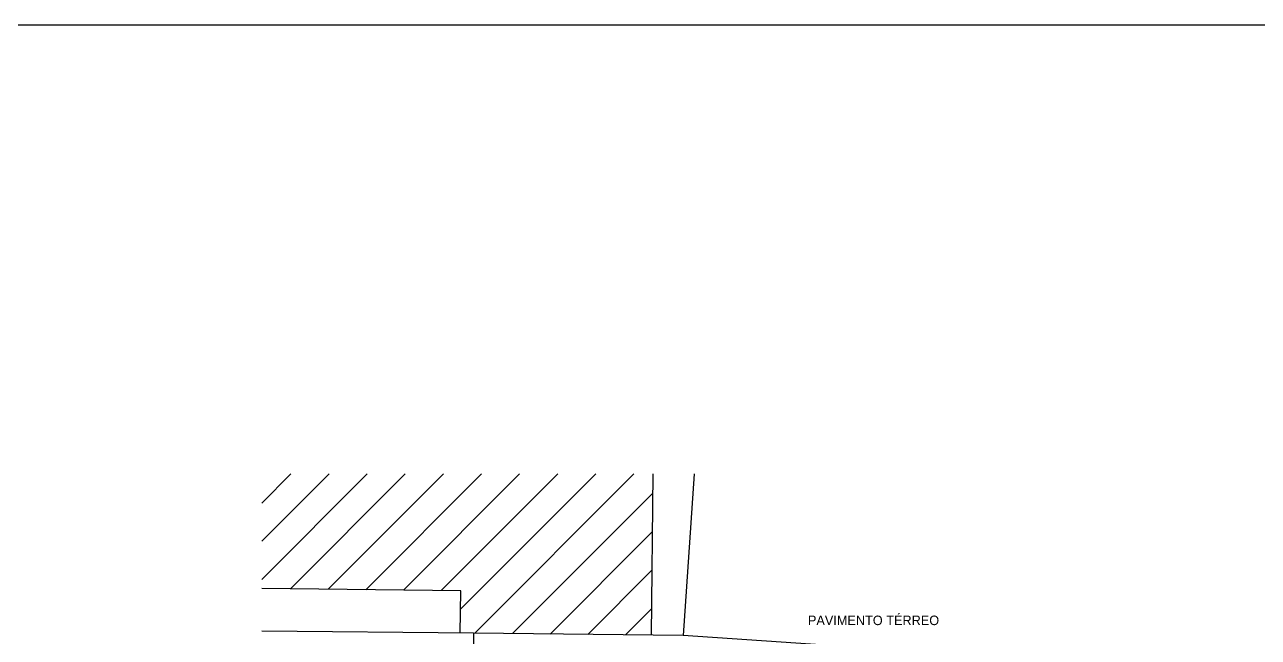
# Model space of a CAD drawing. Header units: millimetres. Extents: x 935 to 1399, y 512 to 900.
# Drawn here: x 1068.91 to 1114.69, y 877.26 to 899.98 of the extents above; entities that cross this region are included whole.
import ezdxf

# ---------------------------------------------------------------- set-up
doc = ezdxf.new("R2010")
doc.units = ezdxf.units.MM
doc.layers.add('terrenos', color=3, linetype='Continuous')
doc.layers.add('VEGETAÇÃO', color=3, linetype='Continuous')

msp = doc.modelspace()

# ---------------------------------------------------------------- hatches: boundary and pattern name
at = {"layer": 'VEGETAÇÃO'}
h = msp.add_hatch(dxfattribs=at)
h.set_pattern_fill('_USER', angle=45, style=0, pattern_type=0)
h.set_pattern_definition([(45, (584.3374, 1088.9072), (-0.7071068, 0.7071068), [])])
h.paths.add_polyline_path([(1092.22365, 883.32425), (1077.70473, 883.32425), (1077.70473, 879.07148), (1085.09071, 878.99154), (1085.0737, 877.42011), (1085.56543, 877.41495), (1092.15895, 877.34576)])

# ---------------------------------------------------------------- linework, layer by layer
at = {"color": 6}
msp.add_lwpolyline([(935.11631, 899.98189), (1398.54949, 899.98189), (1398.54949, 511.99751), (935.11631, 511.99751)], close=True, dxfattribs=at)
at = {"layer": 'terrenos', "color": 7}
msp.add_lwpolyline([(1096.82421, 833.62187), (1114.68786, 833.62187), (1114.68786, 875.84655), (1104.07022, 876.60525), (1093.34417, 877.33332), (1085.56543, 877.41495), (1085.56543, 833.62187), (1086.21543, 833.62187)], dxfattribs=at)
at = {"layer": 'VEGETAÇÃO', "color": 7}
for p, q in [((1092.22365, 883.32425), (1092.15895, 877.34615)), ((1093.75083, 883.32425), (1093.34417, 877.33332)), ((1085.09071, 878.99154), (1077.70473, 879.07148)), ((1085.56543, 877.41495), (1077.70473, 877.49744))]:
    msp.add_line(p, q, dxfattribs=at)
at = {"layer": 'VEGETAÇÃO', "color": 253}
for p, q in [((1085.07373, 877.42283), (1085.09071, 878.99154)), ((1085.56543, 877.26494), (1085.56386, 877.26496)), ((1085.56543, 877.26494), (1085.56386, 877.26496)), ((1085.71543, 877.41495), (1085.71543, 877.41337)), ((1085.71543, 877.41495), (1085.71543, 877.41337))]:
    msp.add_line(p, q, dxfattribs=at)
at = {"layer": 'VEGETAÇÃO', "color": 7}
msp.add_lwpolyline([(1091.68786, 833.62187), (1114.68786, 833.62187), (1114.68786, 875.84655), (1104.07022, 876.60525), (1093.34417, 877.33332), (1085.56543, 877.41495), (1085.56543, 833.62187), (1086.21543, 833.62187)], dxfattribs=at)

# ---------------------------------------------------------------- texts
at = {"insert": (1097.97395, 878.06894), "char_height": 0.352405, "width": 24.3855, "attachment_point": 1}
msp.add_mtext('PAVIMENTO TÉRREO', dxfattribs=at)

doc.saveas('drawing.dxf')
